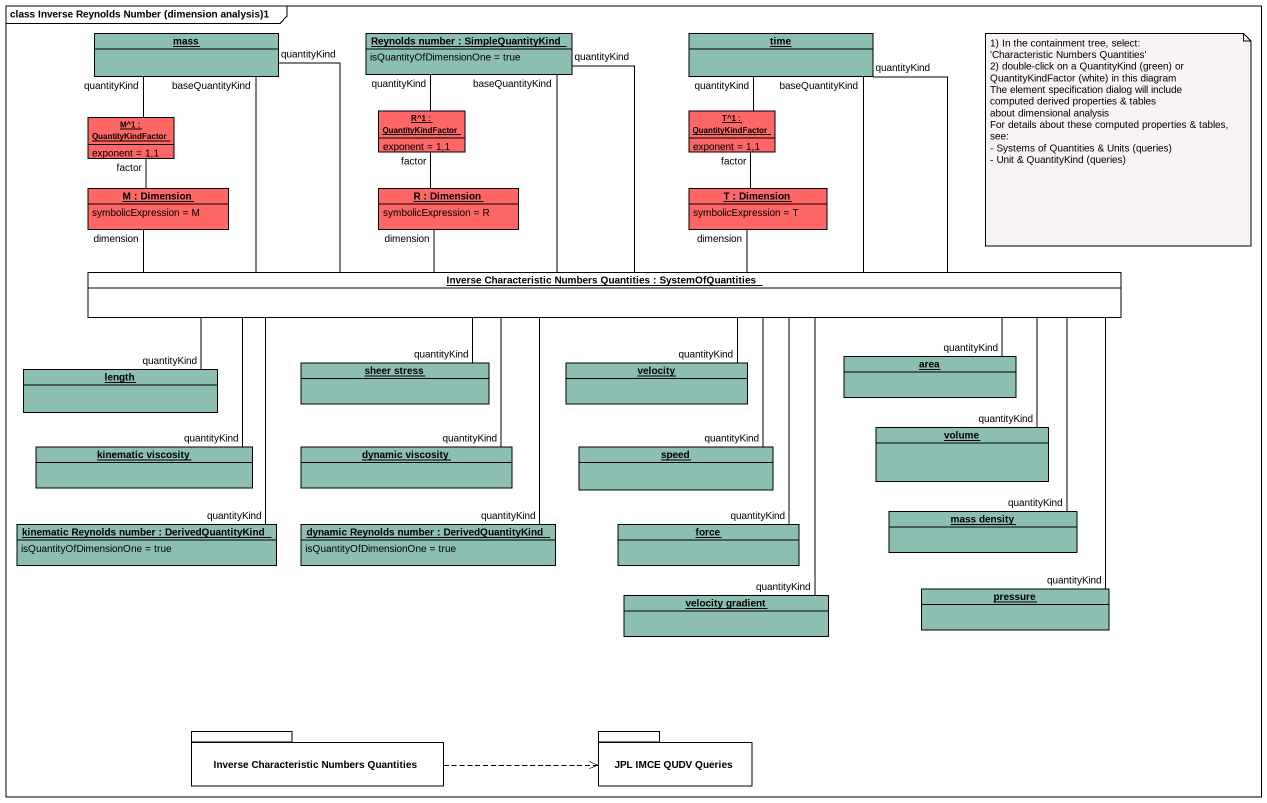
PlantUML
@startuml
mainframe class Inverse Reynolds Number (dimension analysis)1
hide circle
hide empty members
object mass #8CBEB2
object "Reynolds number : SimpleQuantityKind" as Reynolds_number #8CBEB2 {
  isQuantityOfDimensionOne = true
}
object time #8CBEB2
object "M^1 : QuantityKindFactor" as M_1 #FF6666 {
  exponent = 1,1
}
object "R^1 : QuantityKindFactor" as R_1 #FF6666 {
  exponent = 1,1
}
object "T^1 : QuantityKindFactor" as T_1 #FF6666 {
  exponent = 1,1
}
object "M : Dimension" as M #FF6666 {
  symbolicExpression = M
}
object "R : Dimension" as R #FF6666 {
  symbolicExpression = R
}
object "T : Dimension" as T #FF6666 {
  symbolicExpression = T
}
object "Inverse Characteristic Numbers Quantities : SystemOfQuantities" as Inverse_Characteristic #FFFFFF
object area #8CBEB2
object length #8CBEB2
object "sheer stress" as sheer_stress #8CBEB2
object velocity #8CBEB2
object volume #8CBEB2
object "kinematic viscosity" as kinematic_viscosity #8CBEB2
object "dynamic viscosity" as dynamic_viscosity #8CBEB2
object speed #8CBEB2
object "mass density" as mass_density #8CBEB2
object "kinematic Reynolds number : DerivedQuantityKind" as kinematic_Reynolds_number #8CBEB2 {
  isQuantityOfDimensionOne = true
}
object "dynamic Reynolds number : DerivedQuantityKind" as dynamic_Reynolds_number #8CBEB2 {
  isQuantityOfDimensionOne = true
}
object force #8CBEB2
object "velocity gradient" as velocity_gradient #8CBEB2
object pressure #8CBEB2
package "Inverse Characteristic Numbers Quantities" as Inverse_Characteristic_2 {
}
package "JPL IMCE QUDV Queries" as JPL_IMCE_QUDV_Queries {
}
mass -- M_1 : quantityKind
mass -right- Inverse_Characteristic : baseQuantityKind
mass -right- Inverse_Characteristic : quantityKind
Reynolds_number -- R_1 : quantityKind
Reynolds_number -- Inverse_Characteristic : baseQuantityKind
Reynolds_number -- Inverse_Characteristic : quantityKind
time -- T_1 : quantityKind
time -- Inverse_Characteristic : quantityKind
time -- Inverse_Characteristic : baseQuantityKind
M_1 -- M : factor
R_1 -- R : factor
T_1 -- T : factor
M -right- Inverse_Characteristic : dimension
R -right- Inverse_Characteristic : dimension
T -left- Inverse_Characteristic : dimension
area -left- Inverse_Characteristic : quantityKind
length -right- Inverse_Characteristic : quantityKind
sheer_stress -right- Inverse_Characteristic : quantityKind
velocity -up- Inverse_Characteristic : quantityKind
volume -left- Inverse_Characteristic : quantityKind
kinematic_viscosity -right- Inverse_Characteristic : quantityKind
dynamic_viscosity -up- Inverse_Characteristic : quantityKind
speed -up- Inverse_Characteristic : quantityKind
mass_density -up- Inverse_Characteristic : quantityKind
kinematic_Reynolds_number -right- Inverse_Characteristic : quantityKind
dynamic_Reynolds_number -up- Inverse_Characteristic : quantityKind
force -up- Inverse_Characteristic : quantityKind
velocity_gradient -up- Inverse_Characteristic : quantityKind
pressure -up- Inverse_Characteristic : quantityKind
Inverse_Characteristic_2 .right.> JPL_IMCE_QUDV_Queries
note as N1
  1) In the containment tree, select:
  ~'Characteristic Numbers Quantities'
  2) double-click on a QuantityKind (green) or QuantityKindFactor (white) in this diagram
  The element specification dialog will include
  computed derived properties & tables
  about dimensional analysis
  For details about these computed properties & tables, see:
  - Systems of Quantities & Units (queries)
  - Unit & QuantityKind (queries)
end note
@enduml
